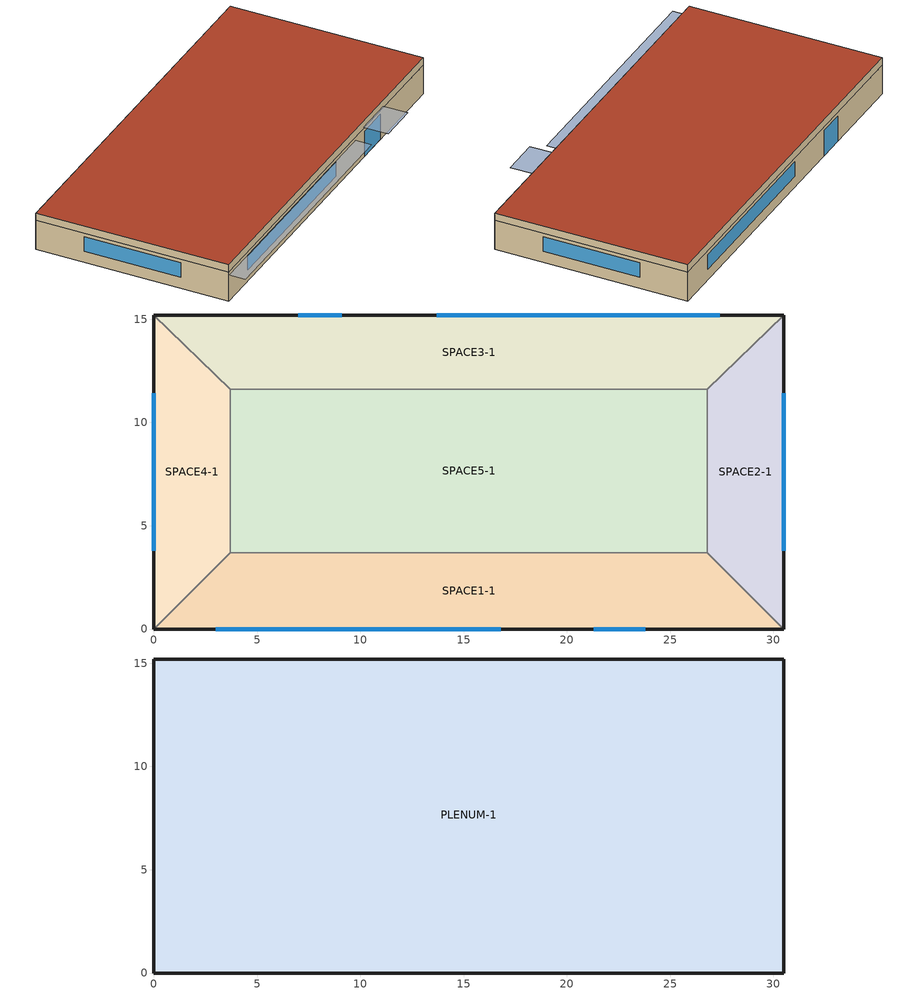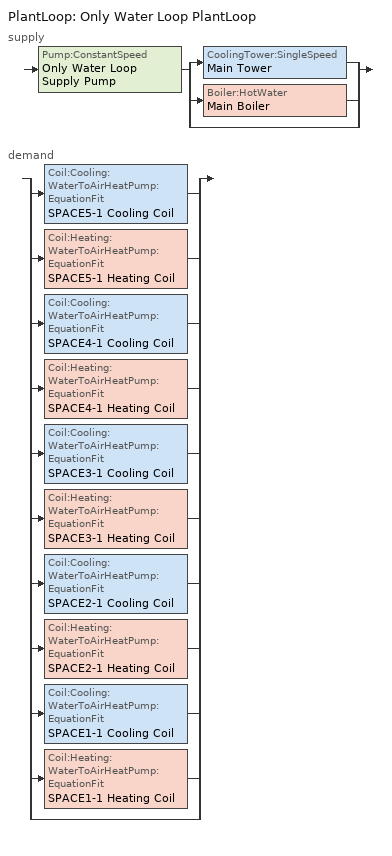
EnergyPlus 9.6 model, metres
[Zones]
SPACE3-1
 floor ground (FLOOR-SLAB-1): 26.8,11.6 3.7,11.6 0,15.2 30.5,15.2 z0
 wall outside (WALL-1): 30.5,15.2 0,15.2 z0:2.4
 wall to SPACE2-1 (INT-WALL-1): 26.8,11.6 30.5,15.2 z0:2.4
 wall to SPACE4-1 (INT-WALL-1): 0,15.2 3.7,11.6 z0:2.4
 wall to SPACE5-1 (INT-WALL-1): 3.7,11.6 26.8,11.6 z0:2.4
 window (Sgl Grey 3mm): 9.1,15.2 7,15.2 z0:2.1
 window (Dbl Clr 3mm/13mm Air): 27.4,15.2 13.7,15.2 z0.9:2.1
SPACE1-1
 floor ground (FLOOR-SLAB-1): 26.8,3.7 30.5,0 0,0 3.7,3.7 z0
 wall outside (WALL-1): 0,0 30.5,0 z0:2.4
 wall to SPACE2-1 (INT-WALL-1): 30.5,0 26.8,3.7 z0:2.4
 wall to SPACE4-1 (INT-WALL-1): 3.7,3.7 0,0 z0:2.4
 wall to SPACE5-1 (INT-WALL-1): 26.8,3.7 3.7,3.7 z0:2.4
 window (Sgl Grey 3mm): 21.3,0 23.8,0 z0:2.1
 window (Dbl Clr 3mm/13mm Air): 3,0 16.8,0 z0.9:2.1
SPACE2-1
 floor ground (FLOOR-SLAB-1): 26.8,11.6 30.5,15.2 30.5,0 26.8,3.7 z0
 wall outside (WALL-1): 30.5,0 30.5,15.2 z0:2.4
 wall to SPACE5-1 (INT-WALL-1): 26.8,11.6 26.8,3.7 z0:2.4
 window (Dbl Clr 3mm/13mm Air): 30.5,3.8 30.5,11.4 z0.9:2.1
SPACE4-1
 floor ground (FLOOR-SLAB-1): 3.7,3.7 0,0 0,15.2 3.7,11.6 z0
 wall outside (WALL-1): 0,15.2 0,0 z0:2.4
 wall to SPACE5-1 (INT-WALL-1): 3.7,3.7 3.7,11.6 z0:2.4
 window (Dbl Clr 3mm/13mm Air): 0,11.4 0,3.8 z0.9:2.1
SPACE5-1
 floor ground (FLOOR-SLAB-1): 26.8,11.6 26.8,3.7 3.7,3.7 3.7,11.6 z0
PLENUM-1
 floor to SPACE1-1 (CLNG-1): 26.8,3.7 30.5,0 0,0 3.7,3.7 z2.4
 floor to SPACE2-1 (CLNG-1): 26.8,11.6 30.5,15.2 30.5,0 26.8,3.7 z2.4
 floor to SPACE3-1 (CLNG-1): 26.8,11.6 3.7,11.6 0,15.2 30.5,15.2 z2.4
 floor to SPACE4-1 (CLNG-1): 3.7,3.7 0,0 0,15.2 3.7,11.6 z2.4
 floor to SPACE5-1 (CLNG-1): 26.8,11.6 26.8,3.7 3.7,3.7 3.7,11.6 z2.4
 wall outside (WALL-1): 30.5,15.2 0,15.2 0,0 30.5,0 30.5,15.2 z2.4:3
 roof outside (ROOF-1): 0,15.2 0,0 30.5,0 30.5,15.2 z3
shading: 0,-1.3 0,0 19.8,0 19.8,-1.3 z2.2; 21,-2 21,0 24.1,0 24.1,-2 z2.6
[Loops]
PlantLoop 'Only Water Loop PlantLoop'
 supply: Pump:ConstantSpeed 'Only Water Loop Supply Pump' > split
  | CoolingTower:SingleSpeed 'Main Tower'
  | Boiler:HotWater 'Main Boiler'
  | bypass
 demand: split
  | Coil:Cooling:WaterToAirHeatPump:EquationFit 'SPACE5-1 Cooling Coil'
  | Coil:Heating:WaterToAirHeatPump:EquationFit 'SPACE5-1 Heating Coil'
  | Coil:Cooling:WaterToAirHeatPump:EquationFit 'SPACE4-1 Cooling Coil'
  | Coil:Heating:WaterToAirHeatPump:EquationFit 'SPACE4-1 Heating Coil'
  | Coil:Cooling:WaterToAirHeatPump:EquationFit 'SPACE3-1 Cooling Coil'
  | Coil:Heating:WaterToAirHeatPump:EquationFit 'SPACE3-1 Heating Coil'
  | Coil:Cooling:WaterToAirHeatPump:EquationFit 'SPACE2-1 Cooling Coil'
  | Coil:Heating:WaterToAirHeatPump:EquationFit 'SPACE2-1 Heating Coil'
  | Coil:Cooling:WaterToAirHeatPump:EquationFit 'SPACE1-1 Cooling Coil'
  | Coil:Heating:WaterToAirHeatPump:EquationFit 'SPACE1-1 Heating Coil'
  | bypass
[Building]
Building: Loads convergence tolerance value=0.04; Maximum number of warmup days=25; Minimum number of warmup days=6; North axis=30; Solar distribution=FullExterior; Temperature convergence tolerance value=0.4; Terrain=City
[Site:GroundTemperature:BuildingSurface]
21.5, 21.4, 21.5, 21.5, 22, 22.9, 23, 23.1, 23.1, 22.2, 21.7, 21.6
[Site:Location]
CHICAGO_IL_USA TMY2-94846: Elevation=190; Latitude=41.78; Longitude=-87.75; Time zone=-6
[SizingPeriod:DesignDay] Barometric pressure=99063; Day of month=21; Daylight saving time indicator=No; Humidity condition type=WetBulb; Rain indicator=No; Snow indicator=No; Solar model indicator=ASHRAEClearSky
Name | Daily dry bulb temperature range | Day type | Maximum dry bulb temperature | Month | Sky clearness | Wetbulb or dewpoint at maximum dry bulb | Wind direction | Wind speed
CHICAGO_IL_USA Annual Cooling 1% Design Conditions DB/MCWB | 10.7 | SummerDesignDay | 31.5 | 7 | 1 | 23 | 230 | 5.3
CHICAGO_IL_USA Annual Heating 99% Design Conditions DB | 0 | WinterDesignDay | -17.3 | 1 | 0 | -17.3 | 270 | 4.9
[Construction]
CLNG-1: MAT-CLNG-1
Dbl Clr 3mm/13mm Air: CLEAR 3MM, AIR 13MM, CLEAR 3MM
FLOOR-SLAB-1: CC03
INT-WALL-1: GP02, AL21, GP02
ROOF-1: RG01, BR01, IN46, WD01
Sgl Grey 3mm: GREY 3MM
WALL-1: WD01, PW03, IN02, GP01
[Material] Thermal absorptance=0.9
Name | Conductivity | Density | Roughness | Solar absorptance | Specific heat | Thickness | Visible absorptance
BR01 | 0.162 | 1121 | VeryRough | 0.7 | 1464 | 0.0095 | 0.7
CC03 | 1.31 | 2243 | MediumRough | 0.65 | 837 | 0.1016 | 0.65
GP01 | 0.16 | 801 | MediumSmooth | 0.75 | 837 | 0.0127 | 0.75
GP02 | 0.16 | 801 | MediumSmooth | 0.75 | 837 | 0.0159 | 0.75
IN02 | 0.043 | 10 | Rough | 0.75 | 837 | 0.0901 | 0.75
IN46 | 0.023 | 24 | VeryRough | 0.5 | 1590 | 0.0762 | 0.5
PW03 | 0.115 | 545 | MediumSmooth | 0.78 | 1213 | 0.0127 | 0.78
RG01 | 1.442 | 881 | Rough | 0.65 | 1674 | 0.0127 | 0.65
WD01 | 0.115 | 513 | MediumSmooth | 0.78 | 1381 | 0.0191 | 0.78
[Material:AirGap]
AL21: Thermal resistance=0.157
[Material:NoMass]
MAT-CLNG-1: Roughness=Rough; Solar absorptance=0.65; Thermal absorptance=0.65; Thermal resistance=0.652259; Visible absorptance=0.65
[WindowMaterial:Gas]
AIR 13MM: Gas type=Air; Thickness=0.0127
[WindowMaterial:Glazing] Back side infrared hemispherical emissivity=0.84; Conductivity=0.9; Front side infrared hemispherical emissivity=0.84; Infrared transmittance at normal incidence=0; Optical data type=SpectralAverage; Thickness=0.003
Name | Back side solar reflectance at normal incidence | Back side visible reflectance at normal incidence | Front side solar reflectance at normal incidence | Front side visible reflectance at normal incidence | Solar transmittance at normal incidence | Visible transmittance at normal incidence
CLEAR 3MM | 0.075 | 0.081 | 0.075 | 0.081 | 0.837 | 0.898
GREY 3MM | 0.061 | 0.061 | 0.061 | 0.061 | 0.626 | 0.611
[Boiler:HotWater]
Main Boiler: Boiler flow mode=ConstantFlow; Efficiency curve temperature evaluation variable=LeavingBoiler; Fuel type=NaturalGas; Maximum part load ratio=1.1; Nominal capacity=Autosize; Nominal thermal efficiency=0.8; Normalized boiler efficiency curve=Main Boiler Efficiency Curve; Water outlet upper temperature limit=100
[Coil:Cooling:WaterToAirHeatPump:EquationFit] Gross rated cooling cop=3.5; Gross rated sensible cooling capacity=Autosize; Gross rated total cooling capacity=Autosize; Rated air flow rate=Autosize; Rated water flow rate=Autosize
Name | Cooling power consumption curve | Sensible cooling capacity curve | Total cooling capacity curve
SPACE1-1 Cooling Coil | SPACE1-1 WAHP ClgPowCurve | SPACE1-1 WAHP ClgSensCapCurve | SPACE1-1 WAHP ClgTotCapCurve
SPACE2-1 Cooling Coil | SPACE2-1 WAHP ClgPowCurve | SPACE2-1 WAHP ClgSensCapCurve | SPACE2-1 WAHP ClgTotCapCurve
SPACE3-1 Cooling Coil | SPACE3-1 WAHP ClgPowCurve | SPACE3-1 WAHP ClgSensCapCurve | SPACE3-1 WAHP ClgTotCapCurve
SPACE4-1 Cooling Coil | SPACE4-1 WAHP ClgPowCurve | SPACE4-1 WAHP ClgSensCapCurve | SPACE4-1 WAHP ClgTotCapCurve
SPACE5-1 Cooling Coil | SPACE5-1 WAHP ClgPowCurve | SPACE5-1 WAHP ClgSensCapCurve | SPACE5-1 WAHP ClgTotCapCurve
[Coil:Heating:Electric] Nominal capacity=Autosize
SPACE1-1 Supp Heating Coil; SPACE2-1 Supp Heating Coil; SPACE3-1 Supp Heating Coil; SPACE4-1 Supp Heating Coil; SPACE5-1 Supp Heating Coil
[Coil:Heating:WaterToAirHeatPump:EquationFit] Gross rated heating capacity=Autosize; Gross rated heating cop=4.2; Rated air flow rate=Autosize; Rated water flow rate=Autosize
Name | Heating capacity curve | Heating power consumption curve
SPACE1-1 Heating Coil | SPACE1-1 WAHP HtgCapCurve | SPACE1-1 WAHP HtgPowCurve
SPACE2-1 Heating Coil | SPACE2-1 WAHP HtgCapCurve | SPACE2-1 WAHP HtgPowCurve
SPACE3-1 Heating Coil | SPACE3-1 WAHP HtgCapCurve | SPACE3-1 WAHP HtgPowCurve
SPACE4-1 Heating Coil | SPACE4-1 WAHP HtgCapCurve | SPACE4-1 WAHP HtgPowCurve
SPACE5-1 Heating Coil | SPACE5-1 WAHP HtgCapCurve | SPACE5-1 WAHP HtgPowCurve
[CoolingTower:SingleSpeed]
Main Tower: Blowdown calculation mode=ConcentrationRatio; Design air flow rate=Autosize; Design fan power=Autosize; Design u factor times area value=Autosize; Design water flow rate=Autosize; Evaporation loss mode=SaturatedExit; Free convection capacity=Autocalculate; Free convection regime air flow rate=Autocalculate; Free convection regime u factor times area value=Autocalculate; Performance input method=UFactorTimesAreaAndDesignWaterFlowRate
[DesignSpecification:OutdoorAir] Outdoor air flow per person=0.00944; Outdoor air method=Flow/Person
SPACE1-1 SZ DSOA; SPACE2-1 SZ DSOA; SPACE3-1 SZ DSOA; SPACE4-1 SZ DSOA; SPACE5-1 SZ DSOA
[DesignSpecification:ZoneAirDistribution]
SPACE1-1 SZ DSZAD; SPACE2-1 SZ DSZAD; SPACE3-1 SZ DSZAD; SPACE4-1 SZ DSZAD; SPACE5-1 SZ DSZAD
[ElectricEquipment] Design level calculation method=EquipmentLevel; Fraction latent=0; Fraction lost=0; Fraction radiant=0.3; Schedule=EQUIP-1
Name | Design level | Zone or zonelist or space or spacelist
SPACE1-1 ElecEq 1 | 1056 | SPACE1-1
SPACE2-1 ElecEq 1 | 456 | SPACE2-1
SPACE3-1 ElecEq 1 | 1056 | SPACE3-1
SPACE4-1 ElecEq 1 | 456 | SPACE4-1
SPACE5-1 ElecEq 1 | 1976 | SPACE5-1
[Fan:OnOff] Availability schedule=HVACTemplate-Always1; Fan total efficiency=0.7; Maximum flow rate=Autosize; Motor efficiency=0.9; Motor in airstream fraction=1; Pressure rise=75
SPACE1-1 Supply Fan; SPACE2-1 Supply Fan; SPACE3-1 Supply Fan; SPACE4-1 Supply Fan; SPACE5-1 Supply Fan
[Lights] Design level calculation method=LightingLevel; End use subcategory=GeneralLights; Fraction radiant=0.59; Fraction replaceable=0; Fraction visible=0.2; Return air fraction=0; Schedule=LIGHTS-1
Name | Lighting level | Zone or zonelist or space or spacelist
SPACE1-1 Lights 1 | 1584 | SPACE1-1
SPACE2-1 Lights 1 | 684 | SPACE2-1
SPACE3-1 Lights 1 | 1584 | SPACE3-1
SPACE4-1 Lights 1 | 684 | SPACE4-1
SPACE5-1 Lights 1 | 2964 | SPACE5-1
[People] Activity level schedule=ActSchd; Fraction radiant=0.3; Number of people calculation method=People; Number of people schedule=OCCUPY-1
Name | Number of people | Zone or zonelist or space or spacelist
SPACE1-1 People 1 | 11 | SPACE1-1
SPACE2-1 People 1 | 5 | SPACE2-1
SPACE3-1 People 1 | 11 | SPACE3-1
SPACE4-1 People 1 | 5 | SPACE4-1
SPACE5-1 People 1 | 20 | SPACE5-1
[PlantEquipmentList]
Only Water Loop Cooling All Equipment: Main Tower, CoolingTower:SingleSpeed
Only Water Loop Heating All Equipment: Main Boiler, Boiler:HotWater
[PlantEquipmentOperation:CoolingLoad]
Only Water Loop Cool Operation All Hours: Load range 1 lower limit=0; Load range 1 upper limit=1000000000000000; Range 1 equipment list=Only Water Loop Cooling All Equipment
[PlantEquipmentOperation:HeatingLoad]
Only Water Loop Heat Operation All Hours: Load range 1 lower limit=0; Load range 1 upper limit=1000000000000000; Range 1 equipment list=Only Water Loop Heating All Equipment
[PlantEquipmentOperationSchemes]
Only Water Loop Operation: Control scheme 1=Only Water Loop Heat Operation All Hours; Control scheme 1 schedule=HVACTemplate-Always1; Control scheme 2=Only Water Loop Cool Operation All Hours; Control scheme 2 schedule=HVACTemplate-Always1
[PlantLoop]
Only Water Loop PlantLoop: Load distribution scheme=SequentialLoad; Maximum loop flow rate=Autosize; Maximum loop temperature=100; Minimum loop temperature=10; Plant equipment operation scheme=Only Water Loop Operation; Plant loop demand calculation scheme=DualSetpointDeadband
[Pump:ConstantSpeed]
Only Water Loop Supply Pump: Design flow rate=Autosize; Design power consumption=Autosize; Design pump head=179352; Pump control type=Intermittent
[SetpointManager:Scheduled:DualSetpoint]
Only Water Loop Temp Manager: Control variable=Temperature; High setpoint schedule=HVACTemplate-Always34; Low setpoint schedule=HVACTemplate-Always20; Setpoint node or nodelist=Only Water Loop Supply Setpoint Nodes
[Sizing:Plant]
Only Water Loop Sizing Plant: Plant or condenser loop=Only Water Loop PlantLoop; Design loop exit temperature=34; Loop design temperature difference=5.6; Loop type=Condenser
[Sizing:Zone] Cooling minimum air flow fraction=0; Heating maximum air flow fraction=0; Zone cooling design supply air humidity ratio=0.008; Zone cooling design supply air temperature=14; Zone cooling design supply air temperature difference=11.11; Zone cooling design supply air temperature input method=SupplyAirTemperature; Zone heating design supply air humidity ratio=0.008; Zone heating design supply air temperature=50; Zone heating design supply air temperature difference=30; Zone heating design supply air temperature input method=SupplyAirTemperature
Name | Zone or zonelist | Design specification outdoor air object | Design specification zone air distribution object
SPACE1-1 Sizing Zone | SPACE1-1 | SPACE1-1 SZ DSOA | SPACE1-1 SZ DSZAD
SPACE2-1 Sizing Zone | SPACE2-1 | SPACE2-1 SZ DSOA | SPACE2-1 SZ DSZAD
SPACE3-1 Sizing Zone | SPACE3-1 | SPACE3-1 SZ DSOA | SPACE3-1 SZ DSZAD
SPACE4-1 Sizing Zone | SPACE4-1 | SPACE4-1 SZ DSOA | SPACE4-1 SZ DSZAD
SPACE5-1 Sizing Zone | SPACE5-1 | SPACE5-1 SZ DSOA | SPACE5-1 SZ DSZAD
[ThermostatSetpoint:DualSetpoint]
All Zones SP Control: Cooling setpoint temperature schedule=Clg-SetP-Sch; Heating setpoint temperature schedule=Htg-SetP-Sch
[Zone] Multiplier=1; Type=1
Name | Ceiling height | Volume
PLENUM-1 | 0.6096 | 283.2
SPACE1-1; SPACE3-1 | 2.4384 | 239.247
SPACE2-1; SPACE4-1 | 2.4384 | 103.311
SPACE5-1 | 2.4384 | 447.683
[ZoneControl:Thermostat] Control 1=All Zones SP Control; Control type schedule=HVACTemplate-Always4
Name | Zone or zonelist
SPACE1-1 Thermostat | SPACE1-1
SPACE2-1 Thermostat | SPACE2-1
SPACE3-1 Thermostat | SPACE3-1
SPACE4-1 Thermostat | SPACE4-1
SPACE5-1 Thermostat | SPACE5-1
[Zone equipment]
SPACE1-1: SPACE1-1 WAHP
SPACE2-1: SPACE2-1 WAHP
SPACE3-1: SPACE3-1 WAHP
SPACE4-1: SPACE4-1 WAHP
SPACE5-1: SPACE5-1 WAHP
[ZoneHVAC:WaterToAirHeatPump] Cooling outdoor air flow rate=Autosize; Cooling supply air flow rate=Autosize; Fan placement=DrawThrough; Fraction of on cycle power use=0.01; Heat pump coil water flow mode=Cycling; Heat pump fan delay time=60; Heat pump time constant=60; Heating outdoor air flow rate=Autosize; Heating supply air flow rate=Autosize; Maximum cycling rate=2.5; Maximum outdoor dry bulb temperature for supplemental heater operation=20; Maximum supply air temperature from supplemental heater=Autosize; No load outdoor air flow rate=Autosize; No load supply air flow rate=Autosize; Supply air fan operating mode schedule=HVACTemplate-Always0
Name | Cooling coil | Heating coil | Supplemental heating coil | Supply air fan
SPACE1-1 WAHP | SPACE1-1 Cooling Coil | SPACE1-1 Heating Coil | SPACE1-1 Supp Heating Coil | SPACE1-1 Supply Fan
SPACE2-1 WAHP | SPACE2-1 Cooling Coil | SPACE2-1 Heating Coil | SPACE2-1 Supp Heating Coil | SPACE2-1 Supply Fan
SPACE3-1 WAHP | SPACE3-1 Cooling Coil | SPACE3-1 Heating Coil | SPACE3-1 Supp Heating Coil | SPACE3-1 Supply Fan
SPACE4-1 WAHP | SPACE4-1 Cooling Coil | SPACE4-1 Heating Coil | SPACE4-1 Supp Heating Coil | SPACE4-1 Supply Fan
SPACE5-1 WAHP | SPACE5-1 Cooling Coil | SPACE5-1 Heating Coil | SPACE5-1 Supp Heating Coil | SPACE5-1 Supply Fan
[ZoneInfiltration:DesignFlowRate] Constant term coefficient=0; Design flow rate calculation method=Flow/Zone; Schedule=INFIL-SCH; Temperature term coefficient=0; Velocity squared term coefficient=0; Velocity term coefficient=0.2237
Name | Zone or zonelist | Design flow rate
SPACE1-1 Infil 1 | SPACE1-1 | 0.0167
SPACE2-1 Infil 1 | SPACE2-1 | 0.00717
SPACE3-1 Infil 1 | SPACE3-1 | 0.0167
SPACE4-1 Infil 1 | SPACE4-1 | 0.00717
SPACE5-1 Infil 1 | SPACE5-1 | 0.031089
[Curve:QuadLinear] Maximum value of w=100; Maximum value of x=100; Maximum value of y=100; Maximum value of z=100; Minimum value of w=-100; Minimum value of x=-100; Minimum value of y=-100; Minimum value of z=-100; Coefficient5 z=0
Name | Coefficient1 constant | Coefficient2 w | Coefficient3 x | Coefficient4 y
SPACE1-1 WAHP ClgPowCurve; SPACE2-1 WAHP ClgPowCurve; SPACE3-1 WAHP ClgPowCurve; SPACE4-1 WAHP ClgPowCurve; SPACE5-1 WAHP ClgPowCurve | -3.20541 | -0.976409 | 3.97893 | 0.938182
SPACE1-1 WAHP ClgTotCapCurve; SPACE2-1 WAHP ClgTotCapCurve; SPACE3-1 WAHP ClgTotCapCurve; SPACE4-1 WAHP ClgTotCapCurve; SPACE5-1 WAHP ClgTotCapCurve | -9.14907 | 10.8781 | -1.71878 | 0.746415
SPACE1-1 WAHP HtgCapCurve; SPACE2-1 WAHP HtgCapCurve; SPACE3-1 WAHP HtgCapCurve; SPACE4-1 WAHP HtgCapCurve; SPACE5-1 WAHP HtgCapCurve | -1.36131 | -2.4718 | 4.17316 | 0.640757
SPACE1-1 WAHP HtgPowCurve; SPACE2-1 WAHP HtgPowCurve; SPACE3-1 WAHP HtgPowCurve; SPACE4-1 WAHP HtgPowCurve; SPACE5-1 WAHP HtgPowCurve | -2.17694 | 0.832114 | 1.57074 | 0.690794
[Curve:Quadratic]
Main Boiler Efficiency Curve: Maximum value of x=1; Minimum value of x=0; Coefficient1 constant=0.97; Coefficient2 x=0.0633; Coefficient3 x 2=-0.0333
[Curve:QuintLinear] Maximum value of v=100; Maximum value of w=100; Maximum value of x=100; Maximum value of y=100; Maximum value of z=100; Minimum value of v=-100; Minimum value of w=-100; Minimum value of x=-100; Minimum value of y=-100; Minimum value of z=-100; Coefficient1 constant=-5.46269; Coefficient2 v=17.9597; Coefficient3 w=-11.8782; Coefficient4 x=-0.980163; Coefficient5 y=0.767286; Coefficient6 z=0
SPACE1-1 WAHP ClgSensCapCurve; SPACE2-1 WAHP ClgSensCapCurve; SPACE3-1 WAHP ClgSensCapCurve; SPACE4-1 WAHP ClgSensCapCurve; SPACE5-1 WAHP ClgSensCapCurve
[Schedule:Compact]
ActSchd: Through: 12/31, For: AllDays, Until: 24:00, 117.24
Clg-SetP-Sch: Through: 12/31, For: WeekDays CustomDay1 CustomDay2, Until: 7:00, 32, Until: 21:00, 24, Until: 24:00, 32, For: WeekEnds Holiday, Until: 24:00, 32, For: SummerDesignDay, Until: 24:00, 24, For: WinterDesignDay, Until: 24:00, 32
EQUIP-1: Through: 12/31, For: WeekDays SummerDesignDay CustomDay1 CustomDay2, Until: 8:00, 0.02, Until: 9:00, 0.4, Until: 14:00, 0.9, Until: 15:00, 0.8, Until: 16:00, 0.7, Until: 18:00, 0.5, Until: 21:00, 0.3, Until: 24:00, 0.02, For: Weekends WinterDesignDay Holiday, Until: 24:00, 0.02
HVACTemplate-Always0: Through: 12/31, For: AllDays, Until: 24:00, 0
HVACTemplate-Always1: Through: 12/31, For: AllDays, Until: 24:00, 1
HVACTemplate-Always20: Through: 12/31, For: AllDays, Until: 24:00, 20
HVACTemplate-Always34: Through: 12/31, For: AllDays, Until: 24:00, 34
HVACTemplate-Always4: Through: 12/31, For: AllDays, Until: 24:00, 4
Htg-SetP-Sch: Through: 12/31, For: WeekDays CustomDay1 CustomDay2, Until: 6:00, 13, Until: 7:00, 18, Until: 21:00, 23, Until: 24:00, 13, For: WeekEnds Holiday, Until: 24:00, 13, For: SummerDesignDay, Until: 24:00, 13, For: WinterDesignDay, Until: 24:00, 23
INFIL-SCH: Through: 12/31, For: WeekDays CustomDay1 CustomDay2, Until: 7:00, 1, Until: 21:00, 0, Until: 24:00, 1, For: Weekends Holiday, Until: 24:00, 1, For: SummerDesignDay, Until: 24:00, 1, For: WinterDesignDay, Until: 24:00, 1
LIGHTS-1: Through: 12/31, For: WeekDays SummerDesignDay CustomDay1 CustomDay2, Until: 8:00, 0.05, Until: 9:00, 0.9, Until: 10:00, 0.95, Until: 11:00, 1, Until: 12:00, 0.95, Until: 13:00, 0.8, Until: 14:00, 0.9, Until: 18:00, 1, Until: 19:00, 0.6, Until: 21:00, 0.4, Until: 24:00, 0.05, For: Weekends WinterDesignDay Holiday, Until: 24:00, 0.05
OCCUPY-1: Through: 12/31, For: WeekDays SummerDesignDay CustomDay1 CustomDay2, Until: 8:00, 0, Until: 11:00, 1, Until: 12:00, 0.8, Until: 13:00, 0.4, Until: 14:00, 0.8, Until: 18:00, 1, Until: 19:00, 0.5, Until: 21:00, 0.1, Until: 24:00, 0, For: Weekends WinterDesignDay Holiday, Until: 24:00, 0
